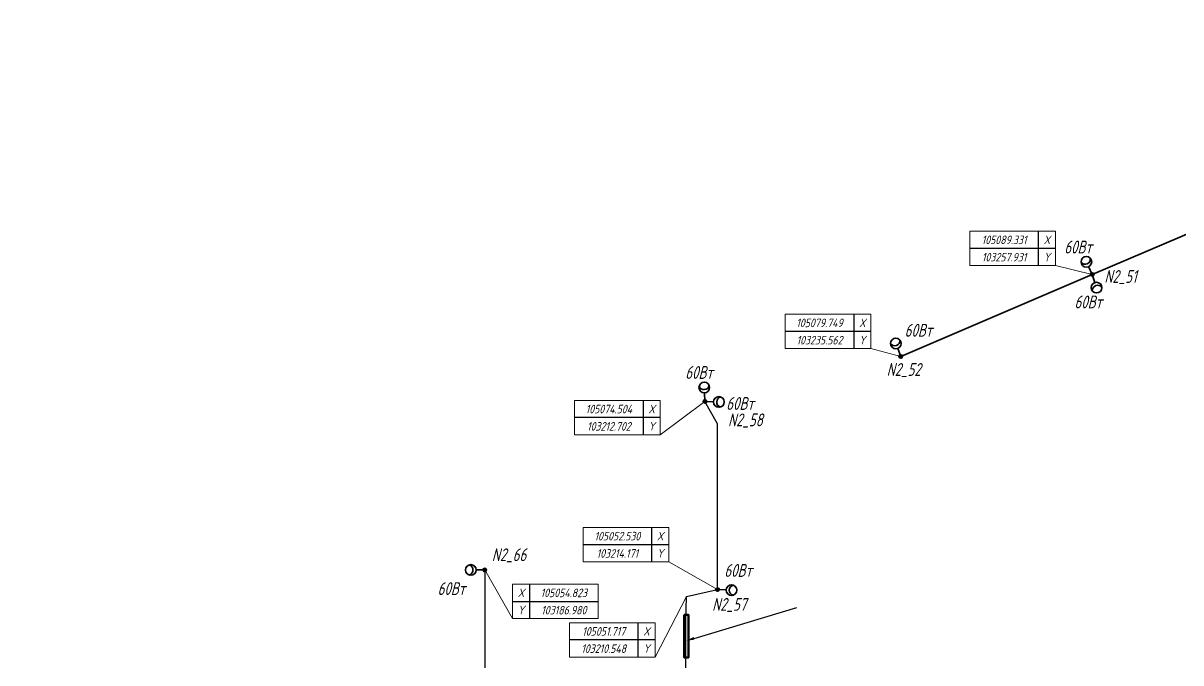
# Model space of a CAD drawing. Header units: millimetres. Extents: x -5263 to 103757798, y 0 to 105184226.
# Drawn here: x 103133064 to 103268283, y 105043976 to 105118665 of the extents above; entities that cross this region are included whole.
import ezdxf
from ezdxf import colors
from ezdxf.entities.mleader import LeaderData, LeaderLine
from ezdxf.enums import TextEntityAlignment as Align
from ezdxf.math import Vec2, Vec3

# ---------------------------------------------------------------- set-up
doc = ezdxf.new("R2010")
doc.units = ezdxf.units.MM
doc.set_wipeout_variables(frame=1)
doc.linetypes.add('CONTINOUS', pattern=[0])
for name, color, linetype, lineweight in [('_ПР_НО', 10, 'Continuous', 30), ('ЭО_Пл_Опора', 10, 'Continuous', 35), ('ЭО_Пл_Опора_Светильники', 10, 'Continuous', 35), ('ЭО_Пл_Распред_Сеть', 10, 'Continuous', 35), ('ЭО_Пл_Светильники', 10, 'Continuous', 25), ('ЭО_Пл_Светильники_Текст', 10, 'Continuous', 20), ('ЭО_Пл_Сеть_Освещения_В земле', 3, 'ID_N', 30), ('ЭО_Пл_Сеть_Освещения_Текст', 10, 'Continuous', 20), ('ЭС_Координата', 7, 'Continuous', 25)]:
    doc.layers.add(name, color=color, linetype=linetype, lineweight=lineweight)
doc.layers.get('0').off()
doc.styles.add('ПБГС', font='simplex.shx', dxfattribs={"width": 0.8, "oblique": 15})
doc.linetypes.add('ID_N', pattern='A,0,3,-3,["N",ПБГС,S=1.2,R=0,X=-1,Y=-0.5],-3,6', length=15)

# ---------------------------------------------------------------- blocks, each defined once
blk = doc.blocks.new('_None')
blk = doc.blocks.new('промежуточная')
h = blk.add_hatch(color=255)
edge = h.paths.add_edge_path()
edge.add_arc((0, 0), 0.833, 0, 360)
at = {"lineweight": 30}
blk.add_circle((0, 0), 0.833, dxfattribs=at)
blk = doc.blocks.new('*U68')
at = {"layer": 'ЭО_Пл_Светильники'}
blk.add_line((0, 2), (0, 0), dxfattribs=at)
at = {"layer": 'ЭО_Пл_Светильники', "linetype": 'ByBlock', "xscale": 250, "yscale": 250, "zscale": 250}
blk.add_blockref('промежуточная', (0, 0), dxfattribs=at)
at = {"style": 'ПБГС', "oblique": 15, "width": 0.7, "flags": 1}
blk.add_attdef('NAME', (0, -6), '', height=3.5, dxfattribs=at)
at = {"layer": 'ЭО_Пл_Светильники_Текст', "style": 'ПБГС', "oblique": 15, "width": 0.7, "flags": 1}
for tag, p in [('TYPE', (0, 0)), ('MANUFACTURER', (0, -12)), ('SPECIFICATION_SECTION', (0, -18)), ('POWER', (0, -24)), ('GROUP', (0, -30))]:
    blk.add_attdef(tag, p, '', height=3.5, dxfattribs=at)
at = {"layer": 'ЭО_Пл_Светильники_Текст', "style": 'ПБГС', "oblique": 15, "width": 0.7}
blk.add_attdef('N_PYLON', (-1642, -2271), '', height=1500, dxfattribs=at)
blk = doc.blocks.new('*U109')
at = {"layer": 'ЭО_Пл_Светильники'}
blk.add_line((0, 2), (0, 0), dxfattribs=at)
at = {"layer": 'ЭО_Пл_Светильники', "linetype": 'ByBlock', "xscale": 250, "yscale": 250, "zscale": 250}
blk.add_blockref('промежуточная', (0, 0), dxfattribs=at)
at = {"style": 'ПБГС', "oblique": 15, "width": 0.7, "flags": 1}
blk.add_attdef('NAME', (0, -6), '', height=3.5, dxfattribs=at)
at = {"layer": 'ЭО_Пл_Светильники_Текст', "style": 'ПБГС', "oblique": 15, "width": 0.7, "flags": 1}
for tag, p in [('TYPE', (0, 0)), ('MANUFACTURER', (0, -12)), ('SPECIFICATION_SECTION', (0, -18)), ('POWER', (0, -24)), ('GROUP', (0, -30))]:
    blk.add_attdef(tag, p, '', height=3.5, dxfattribs=at)
at = {"layer": 'ЭО_Пл_Светильники_Текст', "style": 'ПБГС', "oblique": 15, "width": 0.7}
blk.add_attdef('N_PYLON', (1413, -992), '', height=1500, dxfattribs=at)
blk = doc.blocks.new('*U126')
at = {"layer": 'ЭО_Пл_Светильники'}
blk.add_line((0, 2), (0, 0), dxfattribs=at)
at = {"layer": 'ЭО_Пл_Светильники', "linetype": 'ByBlock', "xscale": 250, "yscale": 250, "zscale": 250}
blk.add_blockref('промежуточная', (0, 0), dxfattribs=at)
at = {"style": 'ПБГС', "oblique": 15, "width": 0.7, "flags": 1}
blk.add_attdef('NAME', (0, -6), '', height=3.5, dxfattribs=at)
at = {"layer": 'ЭО_Пл_Светильники_Текст', "style": 'ПБГС', "oblique": 15, "width": 0.7, "flags": 1}
for tag, p in [('TYPE', (0, 0)), ('MANUFACTURER', (0, -12)), ('SPECIFICATION_SECTION', (0, -18)), ('POWER', (0, -24)), ('GROUP', (0, -30))]:
    blk.add_attdef(tag, p, '', height=3.5, dxfattribs=at)
at = {"layer": 'ЭО_Пл_Светильники_Текст', "style": 'ПБГС', "oblique": 15, "width": 0.7}
blk.add_attdef('N_PYLON', (-634, -2474), '', height=1500, dxfattribs=at)
blk = doc.blocks.new('*U424')
at = {"layer": 'ЭО_Пл_Светильники'}
blk.add_line((0, 2), (0, 0), dxfattribs=at)
at = {"layer": 'ЭО_Пл_Светильники', "linetype": 'ByBlock', "xscale": 250, "yscale": 250, "zscale": 250}
blk.add_blockref('промежуточная', (0, 0), dxfattribs=at)
at = {"style": 'ПБГС', "oblique": 15, "width": 0.7, "flags": 1}
blk.add_attdef('NAME', (0, -6), '', height=3.5, dxfattribs=at)
at = {"layer": 'ЭО_Пл_Светильники_Текст', "style": 'ПБГС', "oblique": 15, "width": 0.7, "flags": 1}
for tag, p in [('TYPE', (0, 0)), ('MANUFACTURER', (0, -12)), ('SPECIFICATION_SECTION', (0, -18)), ('POWER', (0, -24)), ('GROUP', (0, -30))]:
    blk.add_attdef(tag, p, '', height=3.5, dxfattribs=at)
at = {"layer": 'ЭО_Пл_Светильники_Текст', "style": 'ПБГС', "oblique": 15, "width": 0.7}
blk.add_attdef('N_PYLON', (2690, -2909), '', height=1500, dxfattribs=at)
blk = doc.blocks.new('*U70')
at = {"layer": 'ЭО_Пл_Светильники'}
blk.add_line((0, 2), (0, 0), dxfattribs=at)
at = {"layer": 'ЭО_Пл_Светильники', "linetype": 'ByBlock', "xscale": 250, "yscale": 250, "zscale": 250}
blk.add_blockref('промежуточная', (0, 0), dxfattribs=at)
at = {"style": 'ПБГС', "oblique": 15, "width": 0.7, "flags": 1}
blk.add_attdef('NAME', (0, -6), '', height=3.5, dxfattribs=at)
at = {"layer": 'ЭО_Пл_Светильники_Текст', "style": 'ПБГС', "oblique": 15, "width": 0.7}
blk.add_attdef('N_PYLON', (822, 1028), '', height=1500, dxfattribs=at)
at = {"layer": 'ЭО_Пл_Светильники_Текст', "style": 'ПБГС', "oblique": 15, "width": 0.7, "flags": 1}
for tag, p in [('TYPE', (0, 0)), ('MANUFACTURER', (0, -12)), ('SPECIFICATION_SECTION', (0, -18)), ('POWER', (0, -24)), ('GROUP', (0, -30))]:
    blk.add_attdef(tag, p, '', height=3.5, dxfattribs=at)
blk = doc.blocks.new('*U166')
at = {"layer": 'ЭО_Пл_Опора_Светильники'}
h = blk.add_hatch(color=256, dxfattribs=at)
h.dxf.hatch_style = 1
h.paths.add_polyline_path([(-186, 70, 1), (186, -70, 1)])
blk.add_line((-352, -936), (0, 0), dxfattribs=at)
for centre, radius in [((0, 0), 199), ((-572, -1521), 625)]:
    blk.add_circle(centre, radius, dxfattribs=at)
blk.add_arc((-703, -1872), 625, 356.86575, 141.95054, dxfattribs=at)
at = {"style": 'ПБГС', "oblique": 15, "width": 0.7, "flags": 1}
for tag, p, height in [('TYPE', (-1704, -2539), 525000), ('NAME', (0, -3506), 875), ('MANUFACTURER', (0, -5006), 875), ('SPECIFICATION_SECTION', (0, -6506), 875), ('GROUP', (0, -9506), 875)]:
    blk.add_attdef(tag, p, '', height=height, dxfattribs=at)
at = {"layer": 'ЭО_Пл_Светильники_Текст', "style": 'ПБГС', "oblique": 15, "width": 0.7}
blk.add_attdef('POWER', (456, -2309), '', height=1500, dxfattribs=at)
blk = doc.blocks.new('*U163')
at = {"layer": 'ЭО_Пл_Опора_Светильники'}
h = blk.add_hatch(color=256, dxfattribs=at)
h.dxf.hatch_style = 1
h.paths.add_polyline_path([(-180, 84, 1), (180, -84, 1)])
blk.add_line((-422, -907), (0, 0), dxfattribs=at)
for centre, radius in [((0, 0), 199), ((-685, -1474), 625)]:
    blk.add_circle(centre, radius, dxfattribs=at)
blk.add_arc((-843, -1814), 625, 352.52105, 137.60584, dxfattribs=at)
at = {"style": 'ПБГС', "oblique": 15, "width": 0.7, "flags": 1}
for tag, p, height in [('TYPE', (-1704, -2539), 525000), ('NAME', (0, -3506), 875), ('MANUFACTURER', (0, -5006), 875), ('SPECIFICATION_SECTION', (0, -6506), 875), ('GROUP', (0, -9506), 875)]:
    blk.add_attdef(tag, p, '', height=height, dxfattribs=at)
at = {"layer": 'ЭО_Пл_Светильники_Текст', "style": 'ПБГС', "oblique": 15, "width": 0.7}
blk.add_attdef('POWER', (-3265, -2448), '', height=1500, dxfattribs=at)
blk = doc.blocks.new('*U162')
at = {"layer": 'ЭО_Пл_Опора_Светильники'}
h = blk.add_hatch(color=256, dxfattribs=at)
h.dxf.hatch_style = 1
h.paths.add_polyline_path([(189, -62, 1), (-189, 62, 1)])
blk.add_line((313, 950), (0, 0), dxfattribs=at)
for centre, radius in [((509, 1543), 625), ((0, 0), 199)]:
    blk.add_circle(centre, radius, dxfattribs=at)
blk.add_arc((627, 1899), 625, 179.19205, 324.27685, dxfattribs=at)
at = {"style": 'ПБГС', "oblique": 15, "width": 0.7, "flags": 1}
for tag, p, height in [('TYPE', (-1704, -2539), 525000), ('NAME', (0, -3506), 875), ('MANUFACTURER', (0, -5006), 875), ('SPECIFICATION_SECTION', (0, -6506), 875), ('GROUP', (0, -9506), 875)]:
    blk.add_attdef(tag, p, '', height=height, dxfattribs=at)
at = {"layer": 'ЭО_Пл_Светильники_Текст', "style": 'ПБГС', "oblique": 15, "width": 0.7}
blk.add_attdef('POWER', (-2078, 3967), '', height=1500, dxfattribs=at)
blk = doc.blocks.new('*U178')
at = {"layer": 'ЭО_Пл_Опора_Светильники'}
h = blk.add_hatch(color=256, dxfattribs=at)
h.dxf.hatch_style = 1
h.paths.add_polyline_path([(8, -199, 1), (-8, 199, 1)])
blk.add_line((999, 39), (0, 0), dxfattribs=at)
for centre, radius in [((0, 0), 199), ((1624, 64), 625)]:
    blk.add_circle(centre, radius, dxfattribs=at)
blk.add_arc((1998, 79), 625, 109.71069, 254.79548, dxfattribs=at)
at = {"style": 'ПБГС', "oblique": 15, "width": 0.7, "flags": 1}
for tag, p, height in [('TYPE', (-1704, -2539), 525000), ('NAME', (0, -3506), 875), ('MANUFACTURER', (0, -5006), 875), ('SPECIFICATION_SECTION', (0, -6506), 875), ('GROUP', (0, -9506), 875)]:
    blk.add_attdef(tag, p, '', height=height, dxfattribs=at)
at = {"layer": 'ЭО_Пл_Светильники_Текст', "style": 'ПБГС', "oblique": 15, "width": 0.7}
blk.add_attdef('POWER', (-2307, -2629), '', height=1500, dxfattribs=at)
blk = doc.blocks.new('*U137')
at = {"layer": 'ЭО_Пл_Опора_Светильники'}
h = blk.add_hatch(color=256, dxfattribs=at)
h.dxf.hatch_style = 1
h.paths.add_polyline_path([(8, -199, 1), (-8, 199, 1)])
blk.add_line((999, 39), (0, 0), dxfattribs=at)
for centre, radius in [((0, 0), 199), ((1624, 64), 625)]:
    blk.add_circle(centre, radius, dxfattribs=at)
blk.add_arc((1998, 79), 625, 109.71069, 254.79548, dxfattribs=at)
at = {"style": 'ПБГС', "oblique": 15, "width": 0.7, "flags": 1}
for tag, p, height in [('TYPE', (-1704, -2539), 525000), ('NAME', (0, -3506), 875), ('MANUFACTURER', (0, -5006), 875), ('SPECIFICATION_SECTION', (0, -6506), 875), ('GROUP', (0, -9506), 875)]:
    blk.add_attdef(tag, p, '', height=height, dxfattribs=at)
at = {"layer": 'ЭО_Пл_Светильники_Текст', "style": 'ПБГС', "oblique": 15, "width": 0.7}
blk.add_attdef('POWER', (788, -1489), '', height=1500, dxfattribs=at)
blk = doc.blocks.new('*U177')
at = {"layer": 'ЭО_Пл_Опора_Светильники'}
h = blk.add_hatch(color=256, dxfattribs=at)
h.dxf.hatch_style = 1
h.paths.add_polyline_path([(-199, 10, 1), (199, -10, 1)])
blk.add_line((-49, -999), (0, 0), dxfattribs=at)
for centre, radius in [((0, 0), 199), ((-79, -1623), 625)]:
    blk.add_circle(centre, radius, dxfattribs=at)
blk.add_arc((-97, -1998), 625, 14.67152, 159.75631, dxfattribs=at)
at = {"style": 'ПБГС', "oblique": 15, "width": 0.7, "flags": 1}
for tag, p, height in [('TYPE', (-1704, -2539), 525000), ('NAME', (0, -3506), 875), ('MANUFACTURER', (0, -5006), 875), ('SPECIFICATION_SECTION', (0, -6506), 875), ('GROUP', (0, -9506), 875)]:
    blk.add_attdef(tag, p, '', height=height, dxfattribs=at)
at = {"layer": 'ЭО_Пл_Светильники_Текст', "style": 'ПБГС', "oblique": 15, "width": 0.7}
blk.add_attdef('POWER', (2478, 991), '', height=1500, dxfattribs=at)
blk = doc.blocks.new('*U180')
at = {"layer": 'ЭО_Пл_Опора_Светильники'}
h = blk.add_hatch(color=256, dxfattribs=at)
h.dxf.hatch_style = 1
h.paths.add_polyline_path([(-1, 199, 1), (1, -199, 1)])
blk.add_line((-1000, -3), (0, 0), dxfattribs=at)
for centre, radius in [((-1625, -4), 625), ((0, 0), 199)]:
    blk.add_circle(centre, radius, dxfattribs=at)
blk.add_arc((-2000, -5), 625, 287.60753, 72.69232, dxfattribs=at)
at = {"style": 'ПБГС', "oblique": 15, "width": 0.7, "flags": 1}
for tag, p, height in [('TYPE', (-1704, -2539), 525000), ('NAME', (0, -3506), 875), ('MANUFACTURER', (0, -5006), 875), ('SPECIFICATION_SECTION', (0, -6506), 875), ('GROUP', (0, -9506), 875)]:
    blk.add_attdef(tag, p, '', height=height, dxfattribs=at)
at = {"layer": 'ЭО_Пл_Светильники_Текст', "style": 'ПБГС', "oblique": 15, "width": 0.7}
blk.add_attdef('POWER', (-5512, 2927), '', height=1500, dxfattribs=at)
blk = doc.blocks.new('*U467')
blk.add_wipeout([(6.46, -11.36), (6.46, -3.36), (26.46, -3.36), (26.46, -11.36)])
at = {"lineweight": 0}
blk.add_line((6.46, -11.36), (0, 0), dxfattribs=at)
at = {"color": 0, "lineweight": 0, "transparency": 16777216}
for points in [[(6.46, -3.36), (6.46, -11.36), (6.46, -11.36), (6.46, -11.36)], [(6.46, -3.36), (26.46, -3.36)], [(26.46, -3.36), (26.46, -11.36), (26.46, -11.36), (26.46, -11.36)], [(6.46, -11.36), (26.46, -11.36)]]:
    blk.add_lwpolyline(points, dxfattribs=at)
at = {"transparency": 16777216}
for points in [[(10.46, -3.36), (10.46, -11.36)], [(6.46, -7.36), (26.46, -7.36)]]:
    blk.add_lwpolyline(points, dxfattribs=at)
at = {"color": 7, "transparency": 16777216, "char_height": 2, "width": 4, "attachment_point": 5, "style": 'ПБГС'}
for s, insert in [('X', (8.46, -5.36)), ('Y', (8.46, -9.36))]:
    blk.add_mtext(s, dxfattribs=dict(at, insert=insert))
at = {"color": 250, "transparency": 16777216, "style": 'ПБГС', "oblique": 15, "width": 0.8, "flags": 8}
for tag, p in [('КООРДИНАТАY', (18.46, -5.36)), ('КООРДИНАТАX', (18.46, -9.39))]:
    blk.add_attdef(tag, text='', height=2, dxfattribs=at).set_placement(p, align=Align.MIDDLE_CENTER)
blk = doc.blocks.new('*U468')
blk.add_wipeout([(-11.42, 6.48), (-11.42, 14.48), (-31.42, 14.48), (-31.42, 6.48)])
at = {"lineweight": 0}
blk.add_line((-11.42, 6.48), (0, 0), dxfattribs=at)
at = {"color": 0, "lineweight": 0, "transparency": 16777216}
for points in [[(-31.42, 14.48), (-31.42, 6.48), (-31.42, 6.48), (-31.42, 6.48)], [(-11.42, 14.48), (-31.42, 14.48)], [(-11.42, 14.48), (-11.42, 6.48), (-11.42, 6.48), (-11.42, 6.48)], [(-11.42, 6.48), (-31.42, 6.48)]]:
    blk.add_lwpolyline(points, dxfattribs=at)
at = {"transparency": 16777216}
for points in [[(-15.42, 14.48), (-15.42, 6.48)], [(-11.42, 10.48), (-31.42, 10.48)]]:
    blk.add_lwpolyline(points, dxfattribs=at)
at = {"color": 7, "transparency": 16777216, "char_height": 2, "width": 4, "attachment_point": 5, "style": 'ПБГС'}
for s, insert in [('X', (-13.42, 12.48)), ('Y', (-13.42, 8.48))]:
    blk.add_mtext(s, dxfattribs=dict(at, insert=insert))
at = {"color": 250, "transparency": 16777216, "style": 'ПБГС', "oblique": 15, "width": 0.8, "flags": 8}
for tag, p in [('КООРДИНАТАY', (-23.42, 12.48)), ('КООРДИНАТАX', (-23.42, 8.44))]:
    blk.add_attdef(tag, text='', height=2, dxfattribs=at).set_placement(p, align=Align.MIDDLE_CENTER)
blk = doc.blocks.new('*U469')
blk.add_wipeout([(-10.46, -7.79), (-10.46, 0.21), (-30.46, 0.21), (-30.46, -7.79)])
at = {"lineweight": 0}
blk.add_line((-10.46, -7.79), (0, 0), dxfattribs=at)
at = {"color": 0, "lineweight": 0, "transparency": 16777216}
for points in [[(-30.46, 0.21), (-30.46, -7.79), (-30.46, -7.79), (-30.46, -7.79)], [(-10.46, 0.21), (-30.46, 0.21)], [(-10.46, 0.21), (-10.46, -7.79), (-10.46, -7.79), (-10.46, -7.79)], [(-10.46, -7.79), (-30.46, -7.79)]]:
    blk.add_lwpolyline(points, dxfattribs=at)
at = {"transparency": 16777216}
for points in [[(-14.46, 0.21), (-14.46, -7.79)], [(-10.46, -3.79), (-30.46, -3.79)]]:
    blk.add_lwpolyline(points, dxfattribs=at)
at = {"color": 7, "transparency": 16777216, "char_height": 2, "width": 4, "attachment_point": 5, "style": 'ПБГС'}
for s, insert in [('X', (-12.46, -1.79)), ('Y', (-12.46, -5.79))]:
    blk.add_mtext(s, dxfattribs=dict(at, insert=insert))
at = {"color": 250, "transparency": 16777216, "style": 'ПБГС', "oblique": 15, "width": 0.8, "flags": 8}
for tag, p in [('КООРДИНАТАY', (-22.46, -1.79)), ('КООРДИНАТАX', (-22.46, -5.83))]:
    blk.add_attdef(tag, text='', height=2, dxfattribs=at).set_placement(p, align=Align.MIDDLE_CENTER)
blk = doc.blocks.new('*U523')
blk.add_wipeout([(-6.98, 1.84), (-6.98, 9.84), (-26.98, 9.84), (-26.98, 1.84)])
at = {"lineweight": 0}
blk.add_line((-6.98, 1.84), (0, 0), dxfattribs=at)
at = {"color": 0, "lineweight": 0, "transparency": 16777216}
for points in [[(-26.98, 9.84), (-26.98, 1.84), (-26.98, 1.84), (-26.98, 1.84)], [(-6.98, 9.84), (-26.98, 9.84)], [(-6.98, 9.84), (-6.98, 1.84), (-6.98, 1.84), (-6.98, 1.84)], [(-6.98, 1.84), (-26.98, 1.84)]]:
    blk.add_lwpolyline(points, dxfattribs=at)
at = {"transparency": 16777216}
for points in [[(-10.98, 9.84), (-10.98, 1.84)], [(-6.98, 5.84), (-26.98, 5.84)]]:
    blk.add_lwpolyline(points, dxfattribs=at)
at = {"color": 7, "transparency": 16777216, "char_height": 2, "width": 4, "attachment_point": 5, "style": 'ПБГС'}
for s, insert in [('X', (-8.98, 7.84)), ('Y', (-8.98, 3.84))]:
    blk.add_mtext(s, dxfattribs=dict(at, insert=insert))
at = {"color": 250, "transparency": 16777216, "style": 'ПБГС', "oblique": 15, "width": 0.8, "flags": 8}
for tag, p in [('КООРДИНАТАY', (-18.98, 7.84)), ('КООРДИНАТАX', (-18.98, 3.8))]:
    blk.add_attdef(tag, text='', height=2, dxfattribs=at).set_placement(p, align=Align.MIDDLE_CENTER)
blk = doc.blocks.new('*U524')
blk.add_wipeout([(-8.59, 2.06), (-8.59, 10.06), (-28.59, 10.06), (-28.59, 2.06)])
at = {"lineweight": 0}
blk.add_line((-8.59, 2.06), (0, 0), dxfattribs=at)
at = {"color": 0, "lineweight": 0, "transparency": 16777216}
for points in [[(-28.59, 10.06), (-28.59, 2.06), (-28.59, 2.06), (-28.59, 2.06)], [(-8.59, 10.06), (-28.59, 10.06)], [(-8.59, 10.06), (-8.59, 2.06), (-8.59, 2.06), (-8.59, 2.06)], [(-8.59, 2.06), (-28.59, 2.06)]]:
    blk.add_lwpolyline(points, dxfattribs=at)
at = {"transparency": 16777216}
for points in [[(-12.59, 10.06), (-12.59, 2.06)], [(-8.59, 6.06), (-28.59, 6.06)]]:
    blk.add_lwpolyline(points, dxfattribs=at)
at = {"color": 7, "transparency": 16777216, "char_height": 2, "width": 4, "attachment_point": 5, "style": 'ПБГС'}
for s, insert in [('X', (-10.59, 8.06)), ('Y', (-10.59, 4.06))]:
    blk.add_mtext(s, dxfattribs=dict(at, insert=insert))
at = {"color": 250, "transparency": 16777216, "style": 'ПБГС', "oblique": 15, "width": 0.8, "flags": 8}
for tag, p in [('КООРДИНАТАY', (-20.59, 8.06)), ('КООРДИНАТАX', (-20.59, 4.02))]:
    blk.add_attdef(tag, text='', height=2, dxfattribs=at).set_placement(p, align=Align.MIDDLE_CENTER)
blk = doc.blocks.new('*U552')
blk.add_wipeout([(-7.36, -14.13), (-7.36, -6.13), (-27.36, -6.13), (-27.36, -14.13)])
at = {"lineweight": 0}
blk.add_line((-7.36, -14.13), (0, 0), dxfattribs=at)
at = {"color": 0, "lineweight": 0, "transparency": 16777216}
for points in [[(-27.36, -6.13), (-27.36, -14.13), (-27.36, -14.13), (-27.36, -14.13)], [(-7.36, -6.13), (-27.36, -6.13)], [(-7.36, -6.13), (-7.36, -14.13), (-7.36, -14.13), (-7.36, -14.13)], [(-7.36, -14.13), (-27.36, -14.13)]]:
    blk.add_lwpolyline(points, dxfattribs=at)
at = {"transparency": 16777216}
for points in [[(-11.36, -6.13), (-11.36, -14.13)], [(-7.36, -10.13), (-27.36, -10.13)]]:
    blk.add_lwpolyline(points, dxfattribs=at)
at = {"color": 7, "transparency": 16777216, "char_height": 2, "width": 4, "attachment_point": 5, "style": 'ПБГС'}
for s, insert in [('X', (-9.36, -8.13)), ('Y', (-9.36, -12.13))]:
    blk.add_mtext(s, dxfattribs=dict(at, insert=insert))
at = {"color": 250, "transparency": 16777216, "style": 'ПБГС', "oblique": 15, "width": 0.8, "flags": 8}
for tag, p in [('КООРДИНАТАY', (-19.36, -8.13)), ('КООРДИНАТАX', (-19.36, -12.17))]:
    blk.add_attdef(tag, text='', height=2, dxfattribs=at).set_placement(p, align=Align.MIDDLE_CENTER)
blk = doc.blocks.new('*U575')
at = {"color": 0, "linetype": 'ByBlock', "lineweight": -2}
blk.add_lwpolyline([(-0.25, 0), (-0.25, -5), (0.25, -5), (0.25, 0)], close=True, dxfattribs=at)

msp = doc.modelspace()

# ---------------------------------------------------------------- linework, layer by layer
at = {"layer": 'ЭО_Пл_Распред_Сеть'}
msp.add_lwpolyline([(103235562, 105079746), (103257932, 105089332), (103289180, 105102626), (103302596, 105114889)], dxfattribs=at)
at = {"layer": 'ЭО_Пл_Сеть_Освещения_В земле'}
for points in [[(103214165, 104981353), (103211793, 105000794), (103214167, 105004553), (103214169, 105028553), (103214136, 105030644), (103210440, 105035278), (103210482, 105048745), (103210548, 105051717), (103214171, 105052527), (103214172, 105071870), (103212702, 105074502)], [(103186980, 105054820), (103186980, 104962169)]]:
    msp.add_lwpolyline(points, dxfattribs=at)

# ---------------------------------------------------------------- block references
at = {"layer": 'ЭО_Пл_Опора'}
for name, p, values in [('*U109', (103257932, 105089329), {'N_PYLON': 'N2_51'}), ('*U68', (103235562, 105079747), {'N_PYLON': 'N2_52'}), ('*U424', (103212702, 105074502, 0), {'N_PYLON': 'N2_58'}), ('*U70', (103186980, 105054820), {'N_PYLON': 'N2_66'}), ('*U126', (103214171, 105052527), {'N_PYLON': 'N2_57'})]:
    msp.add_blockref(name, p, dxfattribs=at).add_auto_attribs(values)
at = {"layer": 'ЭО_Пл_Светильники'}
ref = msp.add_blockref('*U163', (103257932, 105089329), dxfattribs=dict(at, xscale=-1, rotation=180))
ref.add_attrib('POWER', '60Вт', (103254668, 105091777), dxfattribs={"layer": 'ЭО_Пл_Светильники_Текст', "height": 1500, "style": 'ПБГС', "oblique": 15, "width": 0.7})
ref = msp.add_blockref('*U162', (103257932, 105089332), dxfattribs=dict(at, xscale=-1, rotation=180))
ref.add_attrib('POWER', '60Вт', (103255854, 105085365), dxfattribs={"layer": 'ЭО_Пл_Светильники_Текст', "height": 1500, "style": 'ПБГС', "oblique": 15, "width": 0.7})
ref = msp.add_blockref('*U166', (103235562, 105079746), dxfattribs=dict(at, xscale=-1, rotation=180))
ref.add_attrib('POWER', '60Вт', (103236018, 105082055), dxfattribs={"layer": 'ЭО_Пл_Светильники_Текст', "height": 1500, "style": 'ПБГС', "oblique": 15, "width": 0.7})
ref = msp.add_blockref('*U178', (103212702, 105074502), dxfattribs=dict(at, xscale=-1, rotation=180))
ref.add_attrib('POWER', '60Вт', (103210395, 105077131), dxfattribs={"layer": 'ЭО_Пл_Светильники_Текст', "height": 1500, "style": 'ПБГС', "oblique": 15, "width": 0.7})
ref = msp.add_blockref('*U177', (103212702, 105074502), dxfattribs=dict(at, xscale=-1, rotation=180))
ref.add_attrib('POWER', '60Вт', (103215181, 105073510), dxfattribs={"layer": 'ЭО_Пл_Светильники_Текст', "height": 1500, "style": 'ПБГС', "oblique": 15, "width": 0.7})
ref = msp.add_blockref('*U180', (103186980, 105054820), dxfattribs=dict(at, xscale=-1, rotation=180))
ref.add_attrib('POWER', '60Вт', (103181467, 105051894), dxfattribs={"layer": 'ЭО_Пл_Светильники_Текст', "height": 1500, "style": 'ПБГС', "oblique": 15, "width": 0.7})
ref = msp.add_blockref('*U137', (103214171, 105052527), dxfattribs=dict(at, xscale=-1, rotation=180))
ref.add_attrib('POWER', '60Вт', (103214959, 105054016), dxfattribs={"layer": 'ЭО_Пл_Светильники_Текст', "height": 1500, "style": 'ПБГС', "oblique": 15, "width": 0.7})

# ---------------------------------------------------------------- leaders
at = {"layer": 'ЭО_Пл_Сеть_Освещения_Текст'}
ml = msp.add_multileader_mtext('Standard', dxfattribs=at)
ml.set_content('Условные обозначения:', color=256, style='ПБГС')
ml.set_leader_properties(color=256, linetype='ByLayer', lineweight=-1)
ml.set_arrow_properties(name='NONE')
ml.build(insert=Vec2(0, 0))
ml.multileader.update_dxf_attribs({"text_left_attachment_type": 6, "text_right_attachment_type": 6, "dogleg_length": 0.5, "arrow_head_size": 2000, "scale": 500})
ctx = ml.context
ctx.base_point, ctx.scale, ctx.char_height, ctx.arrow_head_size, ctx.landing_gap_size, ctx.plane_origin = Vec3(103721923, 105117157), 500, 1250, 2000, 1000, Vec3(103717280, 105121639)
ctx.left_attachment, ctx.right_attachment = 6, 6
notes = []
notes.append((ctx, [(0, (0, 0, 0), (0, 0), (1, 0), 1, [])]))
ctx.mtext.insert, ctx.mtext.rotation, ctx.mtext.flow_direction = Vec3(103722923, 105118657), 6.2831853, 5
ml = msp.add_multileader_mtext('Standard', dxfattribs=at)
ml.set_content('Проектируемая опора н.о. ОГККВ-7,5/ОГКС-7,5', color=256, style='ПБГС')
ml.set_leader_properties(color=256, linetype='ByLayer', lineweight=-1)
ml.set_arrow_properties(name='NONE')
ml.build(insert=Vec2(0, 0))
ml.multileader.update_dxf_attribs({"text_left_attachment_type": 6, "text_right_attachment_type": 6, "dogleg_length": 0.5, "arrow_head_size": 2000, "scale": 500})
ctx = ml.context
ctx.base_point, ctx.scale, ctx.char_height, ctx.arrow_head_size, ctx.landing_gap_size, ctx.plane_origin = Vec3(103725173, 105113213), 500, 1250, 2000, 1000, Vec3(103726179, 105116515)
ctx.left_attachment, ctx.right_attachment = 6, 6
notes.append((ctx, [(0, (0, 0, 0), (0, 0), (1, 0), 1, [])]))
ctx.mtext.insert, ctx.mtext.flow_direction = Vec3(103726173, 105114879), 5
ml = msp.add_multileader_mtext('Standard', dxfattribs=at)
ml.set_content('Проектируемая опора н.о. ОГК-4', color=256, style='ПБГС')
ml.set_leader_properties(color=256, linetype='ByLayer', lineweight=-1)
ml.set_arrow_properties(name='NONE')
ml.build(insert=Vec2(0, 0))
ml.multileader.update_dxf_attribs({"text_left_attachment_type": 6, "text_right_attachment_type": 6, "dogleg_length": 0.5, "arrow_head_size": 2000, "scale": 500})
ctx = ml.context
ctx.base_point, ctx.scale, ctx.char_height, ctx.arrow_head_size, ctx.landing_gap_size, ctx.plane_origin = Vec3(103725088, 105109558), 500, 1250, 2000, 1000, Vec3(103726094, 105112860)
ctx.left_attachment, ctx.right_attachment = 6, 6
notes.append((ctx, [(0, (0, 0, 0), (0, 0), (1, 0), 1, [])]))
ctx.mtext.insert, ctx.mtext.flow_direction = Vec3(103726088, 105111224), 5
ml = msp.add_multileader_mtext('Standard', dxfattribs=at)
ml.set_content('Проектируемый cветильник GALAD Волна LED Мини   ', color=256, style='ПБГС')
ml.set_leader_properties(color=256, linetype='ByLayer', lineweight=-1)
ml.set_arrow_properties(name='NONE')
ml.build(insert=Vec2(0, 0))
ml.multileader.update_dxf_attribs({"text_left_attachment_type": 6, "text_right_attachment_type": 6, "dogleg_length": 0.5, "arrow_head_size": 2000, "scale": 500})
ctx = ml.context
ctx.base_point, ctx.scale, ctx.char_height, ctx.arrow_head_size, ctx.landing_gap_size, ctx.plane_origin = Vec3(103721068, 105105564), 500, 1250, 2000, 1000, Vec3(103717217, 105108867)
ctx.left_attachment, ctx.right_attachment = 6, 6
notes.append((ctx, [(0, (0, 0, 0), (0, 0), (1, 0), 1, [])]))
ctx.mtext.insert, ctx.mtext.rotation, ctx.mtext.flow_direction = Vec3(103722068, 105107231), 6.2831853, 5
ml = msp.add_multileader_mtext('Standard', dxfattribs=at)
ml.set_content('Проектируемый пункт питания/пункт учета', color=256, style='ПБГС')
ml.set_leader_properties(color=256, linetype='ByLayer', lineweight=-1)
ml.set_arrow_properties(name='NONE')
ml.build(insert=Vec2(0, 0))
ml.multileader.update_dxf_attribs({"text_left_attachment_type": 6, "text_right_attachment_type": 6, "dogleg_length": 0.5, "arrow_head_size": 2000, "scale": 500})
ctx = ml.context
ctx.base_point, ctx.scale, ctx.char_height, ctx.arrow_head_size, ctx.landing_gap_size, ctx.plane_origin = Vec3(103721068, 105102643), 500, 1250, 2000, 1000, Vec3(103717217, 105105945)
ctx.left_attachment, ctx.right_attachment = 6, 6
notes.append((ctx, [(0, (0, 0, 0), (0, 0), (1, 0), 1, [])]))
ctx.mtext.insert, ctx.mtext.rotation, ctx.mtext.flow_direction = Vec3(103722068, 105104309), 6.2831853, 5
ml = msp.add_multileader_mtext('Standard', dxfattribs=at)
ml.set_content('Кабель в земле', color=256, style='ПБГС')
ml.set_leader_properties(color=256, linetype='ByLayer', lineweight=-1)
ml.set_arrow_properties(name='NONE')
ml.build(insert=Vec2(0, 0))
ml.multileader.update_dxf_attribs({"text_left_attachment_type": 6, "text_right_attachment_type": 6, "dogleg_length": 0.5, "arrow_head_size": 2000, "scale": 500})
ctx = ml.context
ctx.base_point, ctx.scale, ctx.char_height, ctx.arrow_head_size, ctx.landing_gap_size, ctx.plane_origin = Vec3(103721068, 105099665), 500, 1250, 2000, 1000, Vec3(103717217, 105102801)
ctx.left_attachment, ctx.right_attachment = 6, 6
notes.append((ctx, [(0, (0, 0, 0), (0, 0), (1, 0), 1, [])]))
ctx.mtext.insert, ctx.mtext.rotation, ctx.mtext.flow_direction = Vec3(103722068, 105101165), 6.2831853, 5
ml = msp.add_multileader_mtext('Standard', dxfattribs=at)
ml.set_content('Кабель по воздуху', color=256, style='ПБГС')
ml.set_leader_properties(color=256, linetype='ByLayer', lineweight=-1)
ml.set_arrow_properties(name='NONE')
ml.build(insert=Vec2(0, 0))
ml.multileader.update_dxf_attribs({"text_left_attachment_type": 6, "text_right_attachment_type": 6, "dogleg_length": 0.5, "arrow_head_size": 2000, "scale": 500})
ctx = ml.context
ctx.base_point, ctx.scale, ctx.char_height, ctx.arrow_head_size, ctx.landing_gap_size, ctx.plane_origin = Vec3(103721142, 105096376), 500, 1250, 2000, 1000, Vec3(103717290, 105099679)
ctx.left_attachment, ctx.right_attachment = 6, 6
notes.append((ctx, [(0, (0, 0, 0), (0, 0), (1, 0), 1, [])]))
ctx.mtext.insert, ctx.mtext.rotation, ctx.mtext.flow_direction = Vec3(103722142, 105098043), 6.2831853, 5
for ctx, leaders in notes:
    for number, flags, end, landing, length, lines in leaders:
        leader = LeaderData()
        leader.index, (leader.has_last_leader_line, leader.has_dogleg_vector, leader.attachment_direction) = number, flags
        leader.last_leader_point, leader.dogleg_vector, leader.dogleg_length = Vec3(end), Vec3(landing), length
        for number, points, colour, breaks in lines:
            line = LeaderLine()
            line.index, line.vertices, line.color, line.breaks = number, Vec3.list(points), colors.encode_raw_color(colour), breaks
            leader.lines.append(line)
        ctx.leaders.append(leader)

# ---------------------------------------------------------------- next in the draw order: block references
at = {"layer": 'ЭС_Координата', "lineweight": 70, "xscale": 500, "yscale": 500, "zscale": 500}
for name, p, values in [('*U524', (103257931, 105089331, 0), {'КООРДИНАТАX': '103257.931', 'КООРДИНАТАY': '105089.331'}), ('*U523', (103235562, 105079749, 0), {'КООРДИНАТАX': '103235.562', 'КООРДИНАТАY': '105079.749'}), ('*U469', (103212702, 105074504, 0), {'КООРДИНАТАX': '103212.702', 'КООРДИНАТАY': '105074.504'}), ('*U467', (103186980, 105054823), {'КООРДИНАТАX': '103186.980', 'КООРДИНАТАY': '105054.823'})]:
    msp.add_blockref(name, p, dxfattribs=at).add_auto_attribs(values)

# ---------------------------------------------------------------- next in the draw order: block references
for name, p, values in [('*U468', (103214171, 105052530), {'КООРДИНАТАX': '103214.171', 'КООРДИНАТАY': '105052.530'}), ('*U552', (103210548, 105051717), {'КООРДИНАТАX': '103210.548', 'КООРДИНАТАY': '105051.717'})]:
    msp.add_blockref(name, p, dxfattribs=at).add_auto_attribs(values)

# ---------------------------------------------------------------- next in the draw order: block references
at = {"layer": '_ПР_НО', "color": 5, "linetype": 'CONTINOUS', "lineweight": 50, "xscale": 1000, "yscale": 1000, "zscale": 1000, "rotation": 359.9961694606591}
msp.add_blockref('*U575', (103210522, 105049587), dxfattribs=at)

# ---------------------------------------------------------------- next in the draw order: leaders
at = {"layer": 'ЭС_Координата', "lineweight": 25}
ml = msp.add_multileader_mtext('Standard', dxfattribs=at)
ml.set_content('', color=256, style='ПБГС')
ml.set_leader_properties()
ml.build(insert=Vec2(0, 0))
ml.multileader.update_dxf_attribs({"has_dogleg": 0, "has_text_frame": 1, "text_left_attachment_type": 0, "text_right_attachment_type": 0, "dogleg_length": 0, "arrow_head_size": 1000})
ctx = ml.context
ctx.base_point, ctx.char_height, ctx.arrow_head_size, ctx.landing_gap_size, ctx.plane_origin, ctx.plane_x_axis, ctx.plane_y_axis = Vec3(103223427, 105050433), 1200, 1000, 0, Vec3(103028252, 105067723), Vec3(1, -0.0000669), Vec3(0.0000669, 1)
ctx.left_attachment, ctx.right_attachment = 0, 0
notes = []
notes.append((ctx, [(0, (1, 1, 0), (103223427, 105050433), (1, -0.0000669), 0, [(0, [(103210475, 105046550)], 0, [])])]))
ctx.mtext.insert, ctx.mtext.text_direction, ctx.mtext.rotation = Vec3(103223427, 105050433), Vec3(1, -0.0000669), 6.2831185
ctx.mtext.has_bg_fill, ctx.mtext.bg_color, ctx.mtext.bg_scale_factor, ctx.mtext.bg_transparency, ctx.mtext.use_window_bg_color = 1, -1027028792, 1.5, 0, 1
for ctx, leaders in notes:
    for number, flags, end, landing, length, lines in leaders:
        leader = LeaderData()
        leader.index, (leader.has_last_leader_line, leader.has_dogleg_vector, leader.attachment_direction) = number, flags
        leader.last_leader_point, leader.dogleg_vector, leader.dogleg_length = Vec3(end), Vec3(landing), length
        for number, points, colour, breaks in lines:
            line = LeaderLine()
            line.index, line.vertices, line.color, line.breaks = number, Vec3.list(points), colors.encode_raw_color(colour), breaks
            leader.lines.append(line)
        ctx.leaders.append(leader)

doc.saveas('drawing.dxf')
